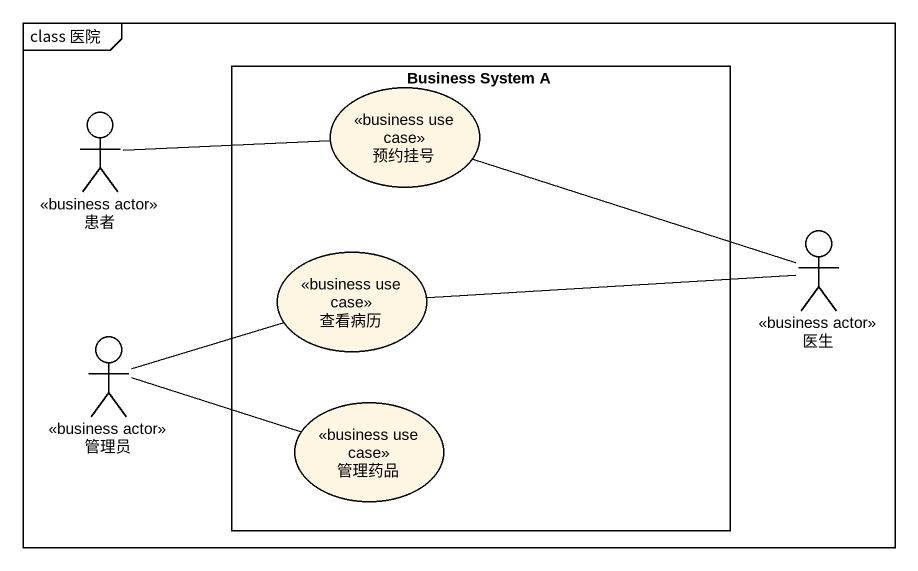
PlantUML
@startuml
mainframe class 医院
rectangle "Business System A" as Business_System_A {
  usecase 预约挂号 <<business use case>>
  usecase 查看病历 <<business use case>>
  usecase 管理药品 <<business use case>>
}
actor 患者 <<business actor>>
actor 医生 <<business actor>>
actor 管理员 <<business actor>>
患者 -right- 预约挂号
医生 -left- 预约挂号
医生 -left- 查看病历
管理员 -right- 查看病历
管理员 -right- 管理药品
@enduml
